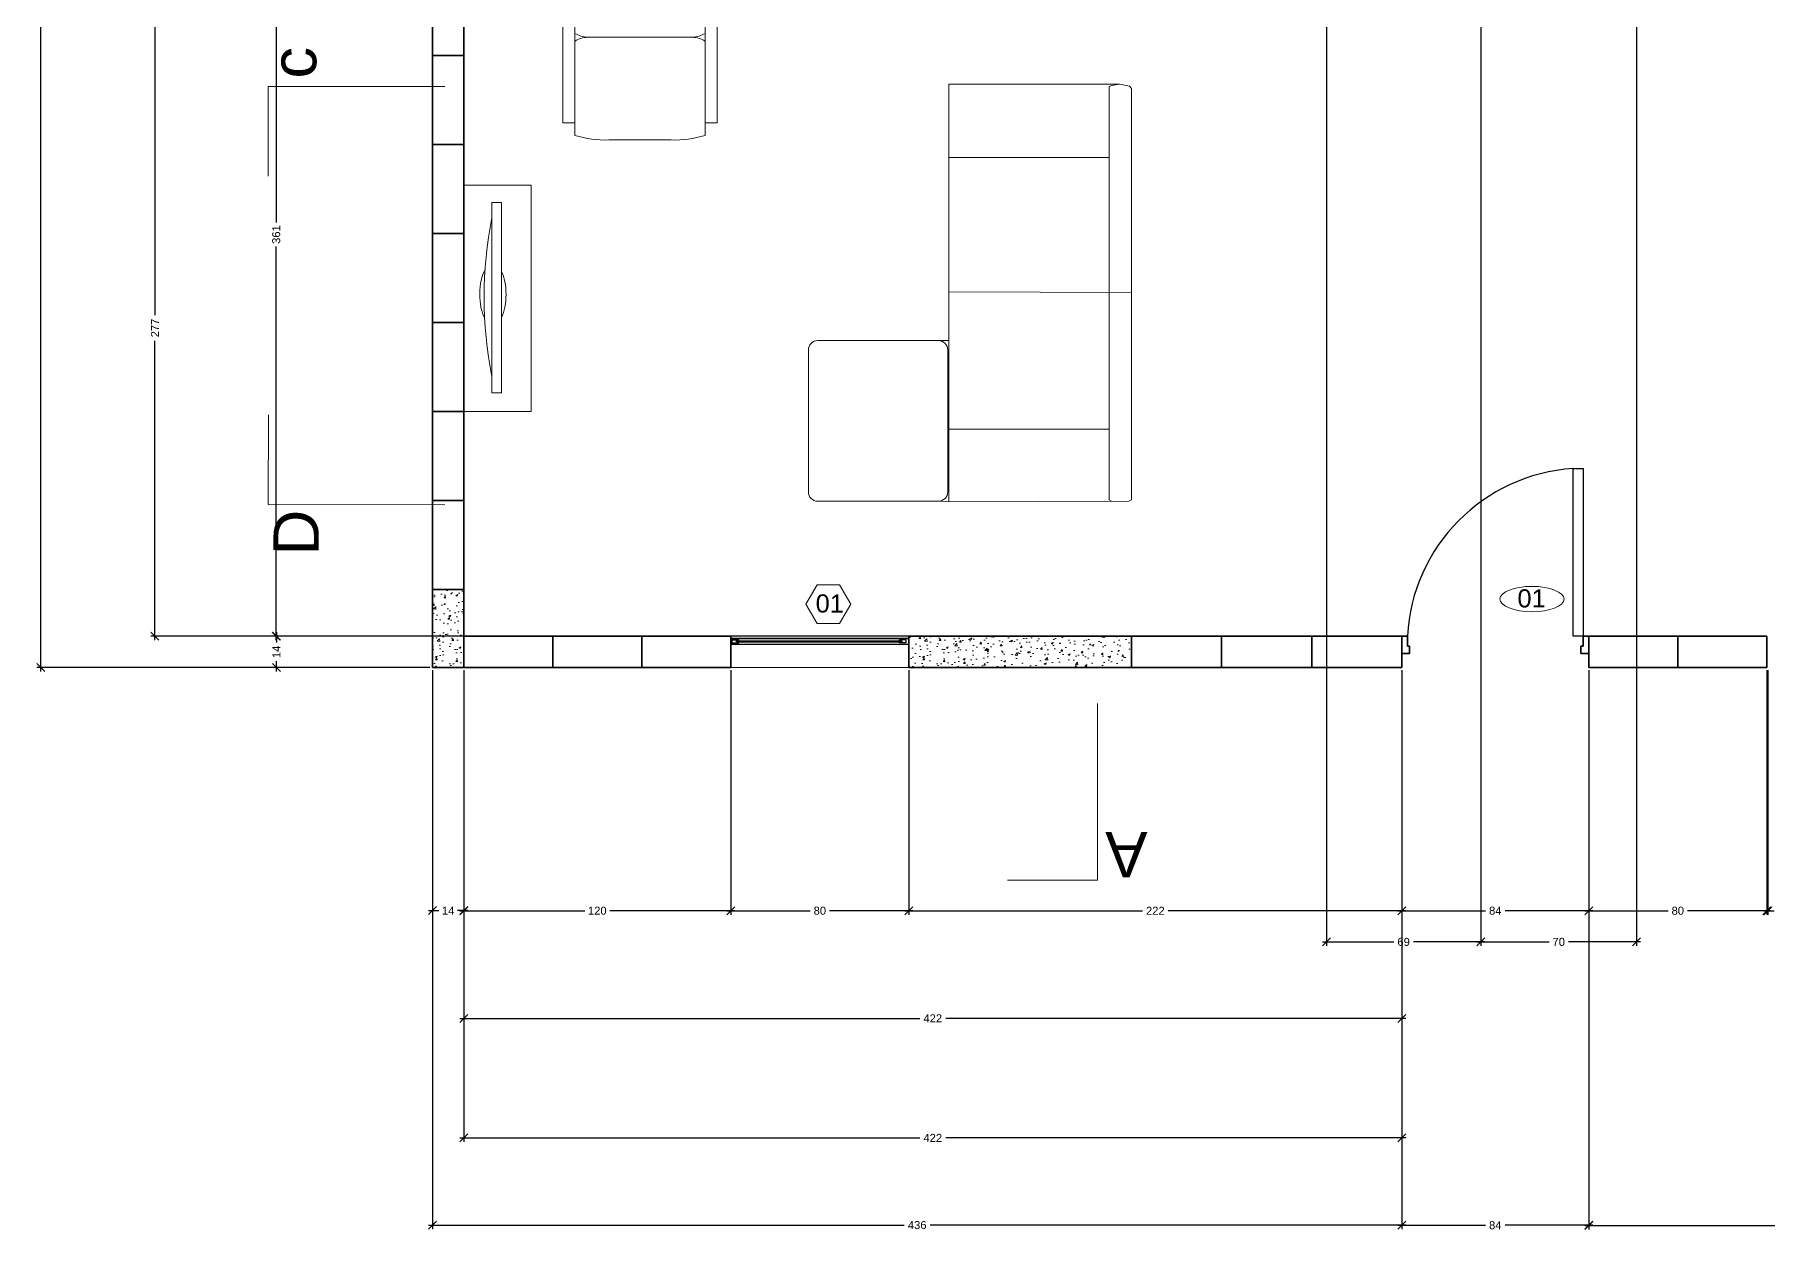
# Model space of a CAD drawing. Header units: inches. Extents: x 2013 to 15569, y -2551 to 2524.
# Drawn here: x 7860 to 8639, y -201 to 337 of the extents above; entities that cross this region are included whole.
import ezdxf

# ---------------------------------------------------------------- set-up
doc = ezdxf.new("R2010")
doc.units = ezdxf.units.IN
doc.header["$MEASUREMENT"] = 0
doc.layers.get('0').update_dxf_attribs({"color": 80, "lineweight": 13})
for name, color, linetype, lineweight in [('A-DOOR-FULL', 90, 'Continuous', 25), ('A-FLOR-PATT', 8, 'Continuous', 18), ('A-FURN', 8, 'Continuous', 18), ('A-GLAZ-FULL', 4, 'Continuous', 25), ('A-WALL-FULL', 7, 'Continuous', 35)]:
    doc.layers.add(name, color=color, linetype=linetype, lineweight=lineweight)
doc.styles.add('ARIAL', font='Arial.ttf')
doc.dimstyles.new('TICK_36', dxfattribs={"dimtxt": 3.6, "dimasz": 3.6, "dimexe": 1.8, "dimexo": 1.2, "dimgap": 1.8, "dimtad": 0, "dimdec": 0, "dimzin": 0, "dimdsep": 46, "dimtxsty": 'ARIAL', "dimblk": 'OBLIQUE', "dimcen": 1.8, "dimdle": 1.8, "dimclrd": 256, "dimclrt": 256, "dimadec": 0, "dimazin": 0, "dimtfac": 1, "dimtdec": 0, "dimtmove": 1, "dimatfit": 3, "dimldrblk": 'OPEN90', "dimfxl": 1, "dimtfill": 1, "dimtolj": 1, "dimtzin": 0, "dimarcsym": 0})

# ---------------------------------------------------------------- blocks, each defined once
blk = doc.blocks.new('A$C08E36EE4')
for p, q in [((-27.99, 59.11), (-28.57, 59.11)), ((4.57, 59.11), (5.14, 59.11)), ((-28.57, 55.8), (-11.71, 55.8)), ((5.14, 55.8), (-11.71, 55.8)), ((-25.36, 44.89), (-11.71, 44.89)), ((1.93, 44.89), (-11.71, 44.89)), ((-19.81, 18.25), (-11.55, 18.25)), ((-3.62, 18.25), (-11.88, 18.25))]:
    blk.add_line(p, q)
for points in [[(-28.57, 63.41), (-27.58, 63.41), (-27.58, 61.76), (-28.57, 61.76)], [(5.14, 63.41), (4.15, 63.41), (4.15, 61.76), (5.14, 61.76)], [(-31.71, 22.71), (-28.57, 22.71), (-28.57, 59.44), (-31.71, 59.44)], [(-31.71, 59.44), (-28.57, 59.44), (-28.57, 58.26), (-31.71, 58.26)], [(8.29, 22.71), (5.14, 22.71), (5.14, 59.44), (8.29, 59.44)], [(8.29, 59.44), (5.14, 59.44), (5.14, 58.26), (8.29, 58.26)]]:
    blk.add_lwpolyline(points, close=True)
for points in [[(-27.58, 63.25), (-20.05, 63.87), (-11.71, 64.24)], [(-27.58, 62.09), (-20.42, 62.69), (-11.71, 63.08)], [(4.15, 63.25), (-3.38, 63.87), (-11.71, 64.24)], [(4.15, 62.09), (-3.01, 62.69), (-11.71, 63.08)], [(-28.57, 61.76), (-28.57, 19.4)], [(-11.71, 59.11), (-27.99, 59.11)], [(-27.98, 61.76), (-11.71, 61.76)], [(4.55, 61.76), (-11.71, 61.76)], [(-11.71, 59.11), (4.57, 59.11)], [(5.14, 61.76), (5.14, 19.4)]]:
    blk.add_lwpolyline(points)
for centre, radius, start, end in [((-25.08, 51.44), 6.56, 237.8862, 267.5576), ((1.65, 51.44), 6.56, 272.4424, 302.1138), ((-25.08, 38.33), 6.56, 92.4424, 122.1138), ((1.65, 38.33), 6.56, 57.8862, 87.5576), ((-20.57, 46.26), 28.02, 253.4121, 271.5567), ((-2.86, 46.26), 28.02, 268.4433, 286.5879)]:
    blk.add_arc(centre, radius, start, end)
blk = doc.blocks.new('A$C245B2C86')
for p, q in [((-85.98, 181.43), (-84.85, 182.39)), ((24.34, 182.39), (23.98, 84.82)), ((-47.89, 170.46), (-47.89, 84.82)), ((97.28, 84.82), (97.28, 170.46)), ((49.99, 79.2), (49.99, 84.82)), ((135.86, 79.2), (136.09, 84.82))]:
    blk.add_line(p, q)
for points in [[(-85.98, 181.43), (-87.16, 176.06), (-87.16, 84.82), (136.19, 84.82), (135.84, 180.99), (135.13, 182.39), (-84.85, 182.39)], [(-87.16, 176.06), (-86.46, 171.86), (-85.76, 170.46), (135.13, 170.46), (135.84, 171.73)]]:
    blk.add_lwpolyline(points)
blk.add_lwpolyline([(54.99, 84.2), (130.86, 84.2, -0.414214), (135.86, 79.2), (135.86, 14.71, -0.414214), (130.86, 9.71), (54.99, 9.71, -0.414214), (49.99, 14.71), (49.99, 79.2, -0.414214)], format="xyb", close=True)
blk = doc.blocks.new('_Oblique')
at = {"color": 0, "linetype": 'ByBlock', "lineweight": -2}
blk.add_line((-0.5, -0.5), (0.5, 0.5), dxfattribs=at)
blk = doc.blocks.new('*D111')
at = {"layer": 'A-DOOR-FULL', "color": 0, "lineweight": -2, "transparency": 16777216}
for p, q in [((8439.74, 343.91), (7912.06, 343.91)), ((8439.74, 66.56), (7912.06, 66.56))]:
    blk.add_line(p, q, dxfattribs=at)
at = {"layer": 'A-DOOR-FULL', "lineweight": -2, "transparency": 16777216}
for p, q in [((7913.86, 345.71), (7913.86, 211.05)), ((7913.86, 64.76), (7913.86, 199.43))]:
    blk.add_line(p, q, dxfattribs=at)
at = {"layer": 'Defpoints', "color": 0, "transparency": 16777216}
for p in [(8440.94, 343.91), (7913.86, 66.56), (8440.94, 66.56)]:
    blk.add_point(p, dxfattribs=at)
at = {"layer": 'A-DOOR-FULL', "lineweight": -2, "transparency": 16777216, "xscale": 3.6, "yscale": 3.6, "zscale": 3.6}
for p, rotation in [((7913.86, 343.91), 90), ((7913.86, 66.56), 270)]:
    blk.add_blockref('_Oblique', p, dxfattribs=dict(at, rotation=rotation))
at = {"layer": 'A-DOOR-FULL', "transparency": 16777216, "insert": (7913.86, 205.24), "char_height": 3.6, "attachment_point": 5, "rotation": 90, "style": 'ARIAL', "bg_fill": 3, "box_fill_scale": 1.25, "bg_fill_color": 256, "bg_fill_true_color": 13158600, "bg_fill_transparency": 0}
blk.add_mtext('\\A1;277', dxfattribs=at)
blk = doc.blocks.new('_Open90')
at = {"color": 0, "linetype": 'ByBlock', "lineweight": -2}
for p, q in [((0, 0), (-1, 0)), ((-0.5, 0.5), (0, 0)), ((0, 0), (-0.5, -0.5))]:
    blk.add_line(p, q, dxfattribs=at)
blk = doc.blocks.new('*D112')
at = {"layer": 'A-DOOR-FULL', "color": 0, "lineweight": -2, "transparency": 16777216}
for p, q in [((8037.57, 66.56), (7966.68, 66.56)), ((8037.57, 52.54), (7966.68, 52.54))]:
    blk.add_line(p, q, dxfattribs=at)
at = {"layer": 'A-DOOR-FULL', "lineweight": -2, "transparency": 16777216}
for p, q in [((7968.48, 68.36), (7968.48, 63.75)), ((7968.48, 50.74), (7968.48, 55.35))]:
    blk.add_line(p, q, dxfattribs=at)
at = {"layer": 'Defpoints', "color": 0, "transparency": 16777216}
for p in [(8038.77, 66.56), (8038.77, 52.54)]:
    blk.add_point(p, dxfattribs=at)
at = {"layer": 'A-DOOR-FULL', "lineweight": -2, "transparency": 16777216, "xscale": 3.6, "yscale": 3.6, "zscale": 3.6}
for p, rotation in [((7968.48, 66.56), 90), ((7968.48, 52.54), 270)]:
    blk.add_blockref('_Oblique', p, dxfattribs=dict(at, rotation=rotation))
at = {"layer": 'A-DOOR-FULL', "transparency": 16777216, "insert": (7968.48, 59.55), "char_height": 3.6, "attachment_point": 5, "rotation": 90, "style": 'ARIAL', "bg_fill": 3, "box_fill_scale": 1.25, "bg_fill_color": 256, "bg_fill_true_color": 13158600, "bg_fill_transparency": 0}
blk.add_mtext('\\A1;14', dxfattribs=at)
at = {"layer": 'Defpoints', "color": 0, "transparency": 16777216}
blk.add_point((7968.48, 52.54), dxfattribs=at)
blk = doc.blocks.new('*D113')
at = {"layer": 'A-DOOR-FULL', "color": 0, "lineweight": -2, "transparency": 16777216}
for p, q in [((8037.57, 651.3), (7860.65, 651.3)), ((8037.57, 52.54), (7860.65, 52.54))]:
    blk.add_line(p, q, dxfattribs=at)
at = {"layer": 'A-DOOR-FULL', "lineweight": -2, "transparency": 16777216}
for p, q in [((7862.45, 653.1), (7862.45, 357.7)), ((7862.45, 50.74), (7862.45, 346.14))]:
    blk.add_line(p, q, dxfattribs=at)
at = {"layer": 'Defpoints', "color": 0, "transparency": 16777216}
for p in [(7862.45, 651.3), (8038.77, 651.3), (8038.77, 52.54)]:
    blk.add_point(p, dxfattribs=at)
at = {"layer": 'A-DOOR-FULL', "lineweight": -2, "transparency": 16777216, "xscale": 3.6, "yscale": 3.6, "zscale": 3.6}
for p, rotation in [((7862.45, 651.3), 90), ((7862.45, 52.54), 270)]:
    blk.add_blockref('_Oblique', p, dxfattribs=dict(at, rotation=rotation))
at = {"layer": 'A-DOOR-FULL', "transparency": 16777216, "insert": (7862.45, 351.92), "char_height": 3.6, "attachment_point": 5, "rotation": 90, "style": 'ARIAL', "bg_fill": 3, "box_fill_scale": 1.25, "bg_fill_color": 256, "bg_fill_true_color": 13158600, "bg_fill_transparency": 0}
blk.add_mtext('\\A1;599', dxfattribs=at)
blk = doc.blocks.new('*D116')
at = {"layer": 'A-DOOR-FULL', "lineweight": -2, "transparency": 16777216}
for p, q in [((7968.42, 429.82), (7968.42, 252.72)), ((7968.42, 64.76), (7968.42, 241.86))]:
    blk.add_line(p, q, dxfattribs=at)
at = {"layer": 'A-DOOR-FULL', "color": 0, "lineweight": -2, "transparency": 16777216}
for p, q in [((8337.95, 428.02), (7966.62, 428.02)), ((8351.97, 66.56), (7966.62, 66.56))]:
    blk.add_line(p, q, dxfattribs=at)
at = {"layer": 'Defpoints', "color": 0, "transparency": 16777216}
for p in [(8339.15, 428.02), (7968.42, 66.56), (8353.17, 66.56)]:
    blk.add_point(p, dxfattribs=at)
at = {"layer": 'A-DOOR-FULL', "lineweight": -2, "transparency": 16777216, "xscale": 3.6, "yscale": 3.6, "zscale": 3.6}
for p, rotation in [((7968.42, 428.02), 90), ((7968.42, 66.56), 270)]:
    blk.add_blockref('_Oblique', p, dxfattribs=dict(at, rotation=rotation))
at = {"layer": 'A-DOOR-FULL', "transparency": 16777216, "insert": (7968.42, 247.29), "char_height": 3.6, "attachment_point": 5, "rotation": 90, "style": 'ARIAL', "bg_fill": 3, "box_fill_scale": 1.25, "bg_fill_color": 256, "bg_fill_true_color": 13158600, "bg_fill_transparency": 0}
blk.add_mtext('\\A1;361', dxfattribs=at)
blk = doc.blocks.new('*D117')
at = {"layer": 'A-DOOR-FULL', "color": 0, "lineweight": -2, "transparency": 16777216}
for p, q in [((8038.77, 51.34), (8038.77, -58.66)), ((8052.79, 51.34), (8052.79, -58.66))]:
    blk.add_line(p, q, dxfattribs=at)
at = {"layer": 'A-DOOR-FULL', "lineweight": -2, "transparency": 16777216}
for p, q in [((8036.97, -56.86), (8041.58, -56.86)), ((8054.59, -56.86), (8049.98, -56.86))]:
    blk.add_line(p, q, dxfattribs=at)
at = {"layer": 'Defpoints', "color": 0, "transparency": 16777216}
for p in [(8038.77, 52.54), (8052.79, 52.54)]:
    blk.add_point(p, dxfattribs=at)
at = {"layer": 'A-DOOR-FULL', "lineweight": -2, "transparency": 16777216, "xscale": 3.6, "yscale": 3.6, "zscale": 3.6, "rotation": 180}
blk.add_blockref('_Oblique', (8038.77, -56.86), dxfattribs=at)
at = {"layer": 'A-DOOR-FULL', "lineweight": -2, "transparency": 16777216, "xscale": 3.6, "yscale": 3.6, "zscale": 3.6}
blk.add_blockref('_Oblique', (8052.79, -56.86), dxfattribs=at)
at = {"layer": 'A-DOOR-FULL', "transparency": 16777216, "insert": (8045.78, -56.86), "char_height": 3.6, "attachment_point": 5, "style": 'ARIAL', "bg_fill": 3, "box_fill_scale": 1.25, "bg_fill_color": 256, "bg_fill_true_color": 13158600, "bg_fill_transparency": 0}
blk.add_mtext('\\A1;14', dxfattribs=at)
at = {"layer": 'Defpoints', "color": 0, "transparency": 16777216}
blk.add_point((8052.79, -56.86), dxfattribs=at)
blk = doc.blocks.new('*D118')
at = {"layer": 'A-DOOR-FULL', "color": 0, "lineweight": -2, "transparency": 16777216}
for p, q in [((8052.79, 51.34), (8052.79, -58.72)), ((8172.94, 51.34), (8172.94, -58.72))]:
    blk.add_line(p, q, dxfattribs=at)
at = {"layer": 'A-DOOR-FULL', "lineweight": -2, "transparency": 16777216}
for p, q in [((8050.99, -56.92), (8107.26, -56.92)), ((8174.74, -56.92), (8118.46, -56.92))]:
    blk.add_line(p, q, dxfattribs=at)
at = {"layer": 'Defpoints', "color": 0, "transparency": 16777216}
for p in [(8052.79, 52.54), (8172.94, 52.54), (8172.94, -56.92)]:
    blk.add_point(p, dxfattribs=at)
at = {"layer": 'A-DOOR-FULL', "lineweight": -2, "transparency": 16777216, "xscale": 3.6, "yscale": 3.6, "zscale": 3.6, "rotation": 180}
blk.add_blockref('_Oblique', (8052.79, -56.92), dxfattribs=at)
at = {"layer": 'A-DOOR-FULL', "lineweight": -2, "transparency": 16777216, "xscale": 3.6, "yscale": 3.6, "zscale": 3.6}
blk.add_blockref('_Oblique', (8172.94, -56.92), dxfattribs=at)
at = {"layer": 'A-DOOR-FULL', "transparency": 16777216, "insert": (8112.86, -56.92), "char_height": 3.6, "attachment_point": 5, "style": 'ARIAL', "bg_fill": 3, "box_fill_scale": 1.25, "bg_fill_color": 256, "bg_fill_true_color": 13158600, "bg_fill_transparency": 0}
blk.add_mtext('\\A1;120', dxfattribs=at)
blk = doc.blocks.new('*D119')
at = {"layer": 'A-DOOR-FULL', "color": 0, "lineweight": -2, "transparency": 16777216}
for p, q in [((8172.94, 51.34), (8172.94, -58.72)), ((8253.04, 51.34), (8253.04, -58.72))]:
    blk.add_line(p, q, dxfattribs=at)
at = {"layer": 'A-DOOR-FULL', "lineweight": -2, "transparency": 16777216}
for p, q in [((8171.14, -56.92), (8208.61, -56.92)), ((8254.84, -56.92), (8217.36, -56.92))]:
    blk.add_line(p, q, dxfattribs=at)
at = {"layer": 'Defpoints', "color": 0, "transparency": 16777216}
for p in [(8172.94, 52.54), (8253.04, 52.54), (8253.04, -56.92)]:
    blk.add_point(p, dxfattribs=at)
at = {"layer": 'A-DOOR-FULL', "lineweight": -2, "transparency": 16777216, "xscale": 3.6, "yscale": 3.6, "zscale": 3.6, "rotation": 180}
blk.add_blockref('_Oblique', (8172.94, -56.92), dxfattribs=at)
at = {"layer": 'A-DOOR-FULL', "lineweight": -2, "transparency": 16777216, "xscale": 3.6, "yscale": 3.6, "zscale": 3.6}
blk.add_blockref('_Oblique', (8253.04, -56.92), dxfattribs=at)
at = {"layer": 'A-DOOR-FULL', "transparency": 16777216, "insert": (8212.99, -56.92), "char_height": 3.6, "attachment_point": 5, "style": 'ARIAL', "bg_fill": 3, "box_fill_scale": 1.25, "bg_fill_color": 256, "bg_fill_true_color": 13158600, "bg_fill_transparency": 0}
blk.add_mtext('\\A1;80', dxfattribs=at)
blk = doc.blocks.new('*D120')
at = {"layer": 'A-DOOR-FULL', "color": 0, "lineweight": -2, "transparency": 16777216}
for p, q in [((8253.04, 51.34), (8253.04, -58.72)), ((8474.82, 51.34), (8474.82, -58.72))]:
    blk.add_line(p, q, dxfattribs=at)
at = {"layer": 'A-DOOR-FULL', "lineweight": -2, "transparency": 16777216}
for p, q in [((8251.24, -56.92), (8358.14, -56.92)), ((8476.62, -56.92), (8369.72, -56.92))]:
    blk.add_line(p, q, dxfattribs=at)
at = {"layer": 'Defpoints', "color": 0, "transparency": 16777216}
for p in [(8253.04, 52.54), (8474.82, 52.54), (8474.82, -56.92)]:
    blk.add_point(p, dxfattribs=at)
at = {"layer": 'A-DOOR-FULL', "lineweight": -2, "transparency": 16777216, "xscale": 3.6, "yscale": 3.6, "zscale": 3.6, "rotation": 180}
blk.add_blockref('_Oblique', (8253.04, -56.92), dxfattribs=at)
at = {"layer": 'A-DOOR-FULL', "lineweight": -2, "transparency": 16777216, "xscale": 3.6, "yscale": 3.6, "zscale": 3.6}
blk.add_blockref('_Oblique', (8474.82, -56.92), dxfattribs=at)
at = {"layer": 'A-DOOR-FULL', "transparency": 16777216, "insert": (8363.93, -56.92), "char_height": 3.6, "attachment_point": 5, "style": 'ARIAL', "bg_fill": 3, "box_fill_scale": 1.25, "bg_fill_color": 256, "bg_fill_true_color": 13158600, "bg_fill_transparency": 0}
blk.add_mtext('\\A1;222', dxfattribs=at)
blk = doc.blocks.new('*D121')
at = {"layer": 'A-DOOR-FULL', "color": 0, "lineweight": -2, "transparency": 16777216}
for p, q in [((8440.94, 342.71), (8440.94, -72.76)), ((8510.37, 342.71), (8510.37, -72.76))]:
    blk.add_line(p, q, dxfattribs=at)
at = {"layer": 'A-DOOR-FULL', "lineweight": -2, "transparency": 16777216}
for p, q in [((8439.14, -70.96), (8471.26, -70.96)), ((8512.17, -70.96), (8480.05, -70.96))]:
    blk.add_line(p, q, dxfattribs=at)
at = {"layer": 'Defpoints', "color": 0, "transparency": 16777216}
for p in [(8440.94, 343.91), (8510.37, 343.91), (8510.37, -70.96)]:
    blk.add_point(p, dxfattribs=at)
at = {"layer": 'A-DOOR-FULL', "lineweight": -2, "transparency": 16777216, "xscale": 3.6, "yscale": 3.6, "zscale": 3.6, "rotation": 180}
blk.add_blockref('_Oblique', (8440.94, -70.96), dxfattribs=at)
at = {"layer": 'A-DOOR-FULL', "lineweight": -2, "transparency": 16777216, "xscale": 3.6, "yscale": 3.6, "zscale": 3.6}
blk.add_blockref('_Oblique', (8510.37, -70.96), dxfattribs=at)
at = {"layer": 'A-DOOR-FULL', "transparency": 16777216, "insert": (8475.65, -70.96), "char_height": 3.6, "attachment_point": 5, "style": 'ARIAL', "bg_fill": 3, "box_fill_scale": 1.25, "bg_fill_color": 256, "bg_fill_true_color": 13158600, "bg_fill_transparency": 0}
blk.add_mtext('\\A1;69', dxfattribs=at)
blk = doc.blocks.new('*D122')
at = {"layer": 'A-DOOR-FULL', "color": 0, "lineweight": -2, "transparency": 16777216}
for p, q in [((8474.82, 51.34), (8474.82, -58.71)), ((8558.93, 51.34), (8558.93, -58.71))]:
    blk.add_line(p, q, dxfattribs=at)
at = {"layer": 'A-DOOR-FULL', "lineweight": -2, "transparency": 16777216}
for p, q in [((8473.02, -56.91), (8512.5, -56.91)), ((8560.73, -56.91), (8521.25, -56.91))]:
    blk.add_line(p, q, dxfattribs=at)
at = {"layer": 'Defpoints', "color": 0, "transparency": 16777216}
for p in [(8474.82, 52.54), (8558.93, 52.54), (8558.93, -56.91)]:
    blk.add_point(p, dxfattribs=at)
at = {"layer": 'A-DOOR-FULL', "lineweight": -2, "transparency": 16777216, "xscale": 3.6, "yscale": 3.6, "zscale": 3.6, "rotation": 180}
blk.add_blockref('_Oblique', (8474.82, -56.91), dxfattribs=at)
at = {"layer": 'A-DOOR-FULL', "lineweight": -2, "transparency": 16777216, "xscale": 3.6, "yscale": 3.6, "zscale": 3.6}
blk.add_blockref('_Oblique', (8558.93, -56.91), dxfattribs=at)
at = {"layer": 'A-DOOR-FULL', "transparency": 16777216, "insert": (8516.87, -56.91), "char_height": 3.6, "attachment_point": 5, "style": 'ARIAL', "bg_fill": 3, "box_fill_scale": 1.25, "bg_fill_color": 256, "bg_fill_true_color": 13158600, "bg_fill_transparency": 0}
blk.add_mtext('\\A1;84', dxfattribs=at)
blk = doc.blocks.new('*D123')
at = {"layer": 'A-DOOR-FULL', "color": 0, "lineweight": -2, "transparency": 16777216}
for p, q in [((8052.79, 51.34), (8052.79, -160.9)), ((8474.82, 51.34), (8474.82, -160.9))]:
    blk.add_line(p, q, dxfattribs=at)
at = {"layer": 'A-DOOR-FULL', "lineweight": -2, "transparency": 16777216}
for p, q in [((8050.99, -159.1), (8257.97, -159.1)), ((8476.62, -159.1), (8269.63, -159.1))]:
    blk.add_line(p, q, dxfattribs=at)
at = {"layer": 'Defpoints', "color": 0, "transparency": 16777216}
for p in [(8052.79, 52.54), (8474.82, 52.54), (8474.82, -159.1)]:
    blk.add_point(p, dxfattribs=at)
at = {"layer": 'A-DOOR-FULL', "lineweight": -2, "transparency": 16777216, "xscale": 3.6, "yscale": 3.6, "zscale": 3.6, "rotation": 180}
blk.add_blockref('_Oblique', (8052.79, -159.1), dxfattribs=at)
at = {"layer": 'A-DOOR-FULL', "lineweight": -2, "transparency": 16777216, "xscale": 3.6, "yscale": 3.6, "zscale": 3.6}
blk.add_blockref('_Oblique', (8474.82, -159.1), dxfattribs=at)
at = {"layer": 'A-DOOR-FULL', "transparency": 16777216, "insert": (8263.8, -159.1), "char_height": 3.6, "attachment_point": 5, "style": 'ARIAL', "bg_fill": 3, "box_fill_scale": 1.25, "bg_fill_color": 256, "bg_fill_true_color": 13158600, "bg_fill_transparency": 0}
blk.add_mtext('\\A1;422', dxfattribs=at)
blk = doc.blocks.new('*D124')
at = {"layer": 'A-DOOR-FULL', "color": 0, "lineweight": -2, "transparency": 16777216}
for p, q in [((8510.38, 426.82), (8510.38, -72.75)), ((8580.45, 426.82), (8580.45, -72.75))]:
    blk.add_line(p, q, dxfattribs=at)
at = {"layer": 'A-DOOR-FULL', "lineweight": -2, "transparency": 16777216}
for p, q in [((8508.58, -70.95), (8541.06, -70.95)), ((8582.25, -70.95), (8549.77, -70.95))]:
    blk.add_line(p, q, dxfattribs=at)
at = {"layer": 'Defpoints', "color": 0, "transparency": 16777216}
for p in [(8510.38, 428.02), (8580.45, 428.02), (8580.45, -70.95)]:
    blk.add_point(p, dxfattribs=at)
at = {"layer": 'A-DOOR-FULL', "lineweight": -2, "transparency": 16777216, "xscale": 3.6, "yscale": 3.6, "zscale": 3.6, "rotation": 180}
blk.add_blockref('_Oblique', (8510.38, -70.95), dxfattribs=at)
at = {"layer": 'A-DOOR-FULL', "lineweight": -2, "transparency": 16777216, "xscale": 3.6, "yscale": 3.6, "zscale": 3.6}
blk.add_blockref('_Oblique', (8580.45, -70.95), dxfattribs=at)
at = {"layer": 'A-DOOR-FULL', "transparency": 16777216, "insert": (8545.42, -70.95), "char_height": 3.6, "attachment_point": 5, "style": 'ARIAL', "bg_fill": 3, "box_fill_scale": 1.25, "bg_fill_color": 256, "bg_fill_true_color": 13158600, "bg_fill_transparency": 0}
blk.add_mtext('\\A1;70', dxfattribs=at)
blk = doc.blocks.new('*D125')
at = {"layer": 'A-DOOR-FULL', "color": 0, "lineweight": -2, "transparency": 16777216}
for p, q in [((8639.53, 51.34), (8639.53, -58.78)), ((8653.55, 51.34), (8653.55, -58.78))]:
    blk.add_line(p, q, dxfattribs=at)
at = {"layer": 'A-DOOR-FULL', "lineweight": -2, "transparency": 16777216}
for p, q in [((8637.73, -56.98), (8642.34, -56.98)), ((8655.35, -56.98), (8650.74, -56.98))]:
    blk.add_line(p, q, dxfattribs=at)
at = {"layer": 'Defpoints', "color": 0, "transparency": 16777216}
for p in [(8639.53, 52.54), (8653.55, 52.54)]:
    blk.add_point(p, dxfattribs=at)
at = {"layer": 'A-DOOR-FULL', "lineweight": -2, "transparency": 16777216, "xscale": 3.6, "yscale": 3.6, "zscale": 3.6, "rotation": 180}
blk.add_blockref('_Oblique', (8639.53, -56.98), dxfattribs=at)
at = {"layer": 'A-DOOR-FULL', "lineweight": -2, "transparency": 16777216, "xscale": 3.6, "yscale": 3.6, "zscale": 3.6}
blk.add_blockref('_Oblique', (8653.55, -56.98), dxfattribs=at)
at = {"layer": 'A-DOOR-FULL', "transparency": 16777216, "insert": (8646.54, -56.98), "char_height": 3.6, "attachment_point": 5, "style": 'ARIAL', "bg_fill": 3, "box_fill_scale": 1.25, "bg_fill_color": 256, "bg_fill_true_color": 13158600, "bg_fill_transparency": 0}
blk.add_mtext('\\A1;14', dxfattribs=at)
at = {"layer": 'Defpoints', "color": 0, "transparency": 16777216}
blk.add_point((8653.55, -56.98), dxfattribs=at)
blk = doc.blocks.new('*D131')
at = {"layer": 'A-DOOR-FULL', "color": 0, "lineweight": -2, "transparency": 16777216}
for p, q in [((8558.93, 51.34), (8558.93, -58.71)), ((8639.03, 51.34), (8639.03, -58.71))]:
    blk.add_line(p, q, dxfattribs=at)
at = {"layer": 'A-DOOR-FULL', "lineweight": -2, "transparency": 16777216}
for p, q in [((8557.13, -56.91), (8594.6, -56.91)), ((8640.83, -56.91), (8603.35, -56.91))]:
    blk.add_line(p, q, dxfattribs=at)
at = {"layer": 'Defpoints', "color": 0, "transparency": 16777216}
for p in [(8558.93, 52.54), (8639.03, 52.54), (8558.93, -56.91)]:
    blk.add_point(p, dxfattribs=at)
at = {"layer": 'A-DOOR-FULL', "lineweight": -2, "transparency": 16777216, "xscale": 3.6, "yscale": 3.6, "zscale": 3.6, "rotation": 180}
blk.add_blockref('_Oblique', (8558.93, -56.91), dxfattribs=at)
at = {"layer": 'A-DOOR-FULL', "lineweight": -2, "transparency": 16777216, "xscale": 3.6, "yscale": 3.6, "zscale": 3.6}
blk.add_blockref('_Oblique', (8639.03, -56.91), dxfattribs=at)
at = {"layer": 'A-DOOR-FULL', "transparency": 16777216, "insert": (8598.98, -56.91), "char_height": 3.6, "attachment_point": 5, "style": 'ARIAL', "bg_fill": 3, "box_fill_scale": 1.25, "bg_fill_color": 256, "bg_fill_true_color": 13158600, "bg_fill_transparency": 0}
blk.add_mtext('\\A1;80', dxfattribs=at)
blk = doc.blocks.new('*D132')
at = {"layer": 'A-DOOR-FULL', "color": 0, "lineweight": -2, "transparency": 16777216}
for p, q in [((8052.79, 51.34), (8052.79, -107.13)), ((8474.82, 51.34), (8474.82, -107.13))]:
    blk.add_line(p, q, dxfattribs=at)
at = {"layer": 'A-DOOR-FULL', "lineweight": -2, "transparency": 16777216}
for p, q in [((8050.99, -105.33), (8257.97, -105.33)), ((8476.62, -105.33), (8269.63, -105.33))]:
    blk.add_line(p, q, dxfattribs=at)
at = {"layer": 'Defpoints', "color": 0, "transparency": 16777216}
for p in [(8052.79, 52.54), (8474.82, 52.54), (8052.79, -105.33)]:
    blk.add_point(p, dxfattribs=at)
at = {"layer": 'A-DOOR-FULL', "lineweight": -2, "transparency": 16777216, "xscale": 3.6, "yscale": 3.6, "zscale": 3.6, "rotation": 180}
blk.add_blockref('_Oblique', (8052.79, -105.33), dxfattribs=at)
at = {"layer": 'A-DOOR-FULL', "lineweight": -2, "transparency": 16777216, "xscale": 3.6, "yscale": 3.6, "zscale": 3.6}
blk.add_blockref('_Oblique', (8474.82, -105.33), dxfattribs=at)
at = {"layer": 'A-DOOR-FULL', "transparency": 16777216, "insert": (8263.8, -105.33), "char_height": 3.6, "attachment_point": 5, "style": 'ARIAL', "bg_fill": 3, "box_fill_scale": 1.25, "bg_fill_color": 256, "bg_fill_true_color": 13158600, "bg_fill_transparency": 0}
blk.add_mtext('\\A1;422', dxfattribs=at)
blk = doc.blocks.new('*D133')
at = {"layer": 'A-DOOR-FULL', "color": 0, "lineweight": -2, "transparency": 16777216}
for p, q in [((8038.77, 51.34), (8038.77, -200.16)), ((8474.82, 51.34), (8474.82, -200.16))]:
    blk.add_line(p, q, dxfattribs=at)
at = {"layer": 'A-DOOR-FULL', "lineweight": -2, "transparency": 16777216}
for p, q in [((8036.97, -198.36), (8250.95, -198.36)), ((8476.62, -198.36), (8262.64, -198.36))]:
    blk.add_line(p, q, dxfattribs=at)
at = {"layer": 'Defpoints', "color": 0, "transparency": 16777216}
for p in [(8038.77, 52.54), (8474.82, 52.54), (8474.82, -198.36)]:
    blk.add_point(p, dxfattribs=at)
at = {"layer": 'A-DOOR-FULL', "lineweight": -2, "transparency": 16777216, "xscale": 3.6, "yscale": 3.6, "zscale": 3.6, "rotation": 180}
blk.add_blockref('_Oblique', (8038.77, -198.36), dxfattribs=at)
at = {"layer": 'A-DOOR-FULL', "lineweight": -2, "transparency": 16777216, "xscale": 3.6, "yscale": 3.6, "zscale": 3.6}
blk.add_blockref('_Oblique', (8474.82, -198.36), dxfattribs=at)
at = {"layer": 'A-DOOR-FULL', "transparency": 16777216, "insert": (8256.79, -198.36), "char_height": 3.6, "attachment_point": 5, "style": 'ARIAL', "bg_fill": 3, "box_fill_scale": 1.25, "bg_fill_color": 256, "bg_fill_true_color": 13158600, "bg_fill_transparency": 0}
blk.add_mtext('\\A1;436', dxfattribs=at)
blk = doc.blocks.new('*D134')
at = {"layer": 'A-DOOR-FULL', "color": 0, "lineweight": -2, "transparency": 16777216}
for p, q in [((8474.82, 51.34), (8474.82, -200.22)), ((8558.93, 51.34), (8558.93, -200.22))]:
    blk.add_line(p, q, dxfattribs=at)
at = {"layer": 'A-DOOR-FULL', "lineweight": -2, "transparency": 16777216}
for p, q in [((8473.02, -198.42), (8512.5, -198.42)), ((8560.73, -198.42), (8521.25, -198.42))]:
    blk.add_line(p, q, dxfattribs=at)
at = {"layer": 'Defpoints', "color": 0, "transparency": 16777216}
for p in [(8474.82, 52.54), (8558.93, 52.54), (8558.93, -198.42)]:
    blk.add_point(p, dxfattribs=at)
at = {"layer": 'A-DOOR-FULL', "lineweight": -2, "transparency": 16777216, "xscale": 3.6, "yscale": 3.6, "zscale": 3.6, "rotation": 180}
blk.add_blockref('_Oblique', (8474.82, -198.42), dxfattribs=at)
at = {"layer": 'A-DOOR-FULL', "lineweight": -2, "transparency": 16777216, "xscale": 3.6, "yscale": 3.6, "zscale": 3.6}
blk.add_blockref('_Oblique', (8558.93, -198.42), dxfattribs=at)
at = {"layer": 'A-DOOR-FULL', "transparency": 16777216, "insert": (8516.87, -198.42), "char_height": 3.6, "attachment_point": 5, "style": 'ARIAL', "bg_fill": 3, "box_fill_scale": 1.25, "bg_fill_color": 256, "bg_fill_true_color": 13158600, "bg_fill_transparency": 0}
blk.add_mtext('\\A1;84', dxfattribs=at)
blk = doc.blocks.new('*D135')
at = {"layer": 'A-DOOR-FULL', "color": 0, "lineweight": -2, "transparency": 16777216}
for p, q in [((8558.93, 51.34), (8558.93, -200.28)), ((8953.93, 51.34), (8953.93, -200.28))]:
    blk.add_line(p, q, dxfattribs=at)
at = {"layer": 'A-DOOR-FULL', "lineweight": -2, "transparency": 16777216}
for p, q in [((8557.13, -198.48), (8750.64, -198.48)), ((8955.73, -198.48), (8762.22, -198.48))]:
    blk.add_line(p, q, dxfattribs=at)
at = {"layer": 'Defpoints', "color": 0, "transparency": 16777216}
for p in [(8558.93, 52.54), (8953.93, 52.54), (8953.93, -198.48)]:
    blk.add_point(p, dxfattribs=at)
at = {"layer": 'A-DOOR-FULL', "lineweight": -2, "transparency": 16777216, "xscale": 3.6, "yscale": 3.6, "zscale": 3.6, "rotation": 180}
blk.add_blockref('_Oblique', (8558.93, -198.48), dxfattribs=at)
at = {"layer": 'A-DOOR-FULL', "lineweight": -2, "transparency": 16777216, "xscale": 3.6, "yscale": 3.6, "zscale": 3.6}
blk.add_blockref('_Oblique', (8953.93, -198.48), dxfattribs=at)
at = {"layer": 'A-DOOR-FULL', "transparency": 16777216, "insert": (8756.43, -198.48), "char_height": 3.6, "attachment_point": 5, "style": 'ARIAL', "bg_fill": 3, "box_fill_scale": 1.25, "bg_fill_color": 256, "bg_fill_true_color": 13158600, "bg_fill_transparency": 0}
blk.add_mtext('\\A1;395', dxfattribs=at)

msp = doc.modelspace()

# ---------------------------------------------------------------- hatches: boundary and pattern name
at = {"layer": 'A-FLOR-PATT'}
h = msp.add_hatch(dxfattribs=at)
h.set_pattern_fill('AR-CONC', color=256, scale=0.050063, style=0)
h.set_pattern_definition([(50, (11384.4614, 8778.6805), (9.120779, -0.7979644), [0.953707, -10.4907795]), (355, (11384.461, 8778.6805), (-1.764375, 9.56494), [0.762966, -8.392624]), (100.451, (11385.2215, 8778.614), (7.356437, 8.766932), [0.810526, -8.915786]), (46.1842, (11384.461, 8781.224), (13.571131, -2.10478), [1.43056, -15.73617]), (96.6356, (11385.592, 8781.048), (11.885256, 12.386957), [1.21579, -13.373679]), (351.184, (11384.461, 8781.224), (11.885275, 12.386936), [1.144449, -12.588935]), (21, (11385.733, 8780.588), (7.590352, -5.1197566), [0.953707, -10.4907795]), (326, (11385.733, 8780.588), (3.094018, 9.221071), [0.762966, -8.392624]), (71.4514, (11386.366, 8780.161), (10.684349, 4.1013344), [0.810526, -8.915786]), (37.5, (11384.4614, 8778.6805), (0.1546259, 4.2331103), [0, -8.2908948, 0, -8.5197845, 0, -8.4244138]), (7.5, (11384.4614, 8778.6805), (3.3452176, 5.0153773), [0, -4.8575488, 0, -8.1001534, 0, -3.2108143]), (327.5, (11381.6258, 8778.6805), (6.7881223, -0.2868002), [0, -3.179024, 0, -9.918555, 0, -13.1611597]), (317.5, (11380.354, 8778.6805), (7.4158462, 1.272936), [0, -4.1327313, 0, -6.586938, 0, -9.346331])])
h.paths.add_polyline_path([(8038.768, 52.544), (8052.786, 52.544), (8052.786, 87.589), (8038.768, 87.589)])
for points in [[(8174.607, 62.933), (8174.607, 63.183), (8173.189, 63.183), (8173.189, 65.311), (8174.607, 65.311), (8174.607, 65.561), (8172.938, 65.561), (8172.938, 62.933)], [(8251.371, 62.933), (8251.371, 63.183), (8252.789, 63.183), (8252.789, 65.311), (8251.371, 65.311), (8251.371, 65.561), (8253.04, 65.561), (8253.04, 62.933)]]:
    msp.add_hatch(color=256, dxfattribs=at).paths.add_polyline_path(points)
h = msp.add_hatch(dxfattribs=at)
h.set_pattern_fill('AR-CONC', color=256, scale=0.050063, style=0)
h.set_pattern_definition([(50, (11603.739, 8778.6805), (9.120779, -0.7979644), [0.953707, -10.4907795]), (355, (11603.739, 8778.6805), (-1.764375, 9.56494), [0.762966, -8.392624]), (100.451, (11604.499, 8778.614), (7.356437, 8.766932), [0.810526, -8.915786]), (46.1842, (11603.739, 8781.224), (13.571131, -2.10478), [1.43056, -15.73617]), (96.6356, (11604.87, 8781.048), (11.885256, 12.386957), [1.21579, -13.373679]), (351.184, (11603.739, 8781.224), (11.885275, 12.386936), [1.144449, -12.588935]), (21, (11605.0106, 8780.588), (7.590352, -5.1197566), [0.953707, -10.4907795]), (326, (11605.011, 8780.588), (3.094018, 9.221071), [0.762966, -8.392624]), (71.4514, (11605.643, 8780.161), (10.684349, 4.1013344), [0.810526, -8.915786]), (37.5, (11603.739, 8778.6805), (0.1546259, 4.2331103), [0, -8.2908948, 0, -8.5197845, 0, -8.4244138]), (7.5, (11603.739, 8778.6805), (3.3452176, 5.0153773), [0, -4.8575488, 0, -8.1001534, 0, -3.2108143]), (327.5, (11600.9033, 8778.6805), (6.7881223, -0.2868002), [0, -3.179024, 0, -9.918555, 0, -13.1611597]), (317.5, (11599.632, 8778.6805), (7.4158462, 1.272936), [0, -4.1327313, 0, -6.586938, 0, -9.346331])])
h.paths.add_polyline_path([(8253.04, 66.562), (8253.04, 52.544), (8353.166, 52.544), (8353.166, 66.562)])

# ---------------------------------------------------------------- linework, layer by layer
at = {"color": 130}
for points in [[(8044.263, 313.868), (7964.802, 313.868), (7964.802, 273.51)], [(8044.263, 125.629), (7964.802, 125.82), (7964.899, 166.178)], [(8337.836, 36.291), (8337.836, -43.17), (8297.478, -43.17)]]:
    msp.add_lwpolyline(points, dxfattribs=at)
at = {"color": 7}
msp.add_lwpolyline([(8226.885, 81.005), (8221.831, 89.758), (8211.724, 89.758), (8206.67, 81.005), (8211.724, 72.252), (8221.831, 72.252)], close=True, dxfattribs=at)
msp.add_ellipse((8533.385, 83.31), major_axis=(-14.408, 0.035), ratio=0.3954678, dxfattribs=at)
at = {"layer": 'A-DOOR-FULL'}
msp.add_lwpolyline([(8556.424, 142.021), (8556.424, 66.562), (8551.918, 66.562), (8551.918, 142.021)], close=True, dxfattribs=at)
msp.add_arc((8557.152, 62.248), 79.945, 93.753721, 176.906672, dxfattribs=at)
at = {"layer": 'A-FURN'}
for p, q in [((8172.938, 66.562), (8253.04, 66.562)), ((8253.04, 52.544), (8172.938, 52.544))]:
    msp.add_line(p, q, dxfattribs=at)
for points in [[(8083.137, 167.69), (8083.137, 269.462), (8052.786, 269.462), (8052.786, 167.69)], [(8065.465, 261.755), (8069.749, 261.755), (8069.749, 176.06), (8065.465, 176.06)]]:
    msp.add_lwpolyline(points, close=True, dxfattribs=at)
msp.add_arc((8246.971, 219.118), 185.001, 168.84487, 191.151291, dxfattribs=at)
for start_param, end_param in [(3.7764187, 5.6130368), (6.9957623, 8.7122009)]:
    msp.add_ellipse((8065.884, 220.381), major_axis=(0, -13.682), ratio=0.43211, start_param=start_param, end_param=end_param, dxfattribs=at)
at = {"layer": 'A-GLAZ-FULL'}
for p, q in [((8172.938, 65.561), (8253.04, 65.561)), ((8174.607, 65.561), (8172.938, 65.561)), ((8172.938, 62.933), (8253.04, 62.933)), ((8173.189, 63.183), (8173.189, 65.311)), ((8174.607, 63.183), (8173.189, 63.183)), ((8173.606, 64.914), (8176.526, 64.914)), ((8173.606, 63.579), (8173.606, 64.914)), ((8173.606, 63.579), (8176.526, 63.579)), ((8253.04, 65.561), (8174.607, 65.561)), ((8174.607, 65.311), (8174.607, 65.561)), ((8174.607, 62.933), (8174.607, 63.183)), ((8175.525, 64.497), (8249.895, 64.497)), ((8175.525, 63.996), (8175.525, 64.497)), ((8175.525, 63.996), (8249.895, 63.996)), ((8176.526, 64.497), (8176.526, 64.914)), ((8176.526, 63.579), (8176.526, 63.996)), ((8251.814, 64.914), (8248.894, 64.914)), ((8248.894, 64.497), (8248.894, 64.914)), ((8248.894, 63.579), (8248.894, 63.996)), ((8251.814, 63.579), (8248.894, 63.579)), ((8249.895, 64.497), (8249.895, 63.996)), ((8251.814, 63.579), (8251.814, 64.914)), ((8253.04, 65.561), (8253.04, 62.933))]:
    msp.add_line(p, q, dxfattribs=at)
at = {"layer": 'A-WALL-FULL'}
for p, q in [((8038.768, 327.893), (8038.768, 367.944)), ((8052.786, 367.944), (8052.786, 327.893)), ((8038.768, 327.893), (8052.786, 327.893)), ((8038.768, 287.842), (8038.768, 327.893)), ((8052.786, 327.893), (8038.768, 327.893)), ((8052.786, 327.893), (8052.786, 287.842)), ((8038.768, 287.842), (8052.786, 287.842)), ((8038.768, 247.792), (8038.768, 287.842)), ((8052.786, 287.842), (8038.768, 287.842)), ((8052.786, 287.842), (8052.786, 247.792)), ((8038.768, 247.792), (8052.786, 247.792)), ((8038.768, 207.741), (8038.768, 247.792)), ((8052.786, 247.792), (8038.768, 247.792)), ((8052.786, 247.792), (8052.786, 207.741)), ((8038.768, 207.741), (8052.786, 207.741)), ((8038.768, 167.69), (8038.768, 207.741)), ((8052.786, 207.741), (8038.768, 207.741)), ((8052.786, 207.741), (8052.786, 167.69)), ((8038.768, 167.69), (8052.786, 167.69)), ((8038.768, 127.639), (8038.768, 167.69)), ((8052.786, 167.69), (8038.768, 167.69)), ((8052.786, 167.69), (8052.786, 127.639)), ((8038.768, 127.639), (8052.786, 127.639)), ((8038.768, 87.589), (8038.768, 127.639)), ((8052.786, 127.639), (8038.768, 127.639)), ((8052.786, 127.639), (8052.786, 87.589)), ((8052.786, 87.589), (8038.768, 87.589)), ((8052.786, 66.562), (8092.837, 66.562)), ((8052.786, 52.544), (8052.786, 66.562)), ((8092.837, 66.562), (8092.837, 52.544)), ((8092.837, 66.562), (8132.888, 66.562)), ((8092.837, 52.544), (8092.837, 66.562)), ((8132.888, 66.562), (8172.938, 66.562)), ((8132.888, 52.544), (8132.888, 66.562)), ((8132.888, 66.562), (8132.888, 52.544)), ((8172.938, 66.562), (8172.938, 52.544)), ((8353.166, 66.562), (8393.718, 66.562)), ((8353.166, 52.544), (8353.166, 66.562)), ((8393.718, 66.562), (8434.269, 66.562)), ((8393.718, 52.544), (8393.718, 66.562)), ((8393.718, 66.562), (8393.718, 52.544)), ((8434.269, 66.562), (8434.269, 52.544)), ((8434.269, 66.562), (8474.82, 66.562)), ((8434.269, 52.544), (8434.269, 66.562)), ((8474.82, 66.562), (8474.82, 52.544)), ((8598.978, 66.562), (8558.927, 66.562)), ((8558.927, 66.562), (8558.927, 52.544)), ((8598.978, 52.544), (8598.978, 66.562)), ((8639.028, 66.562), (8598.978, 66.562)), ((8598.978, 66.562), (8598.978, 52.544)), ((8639.028, 52.544), (8639.028, 66.562)), ((8092.837, 52.544), (8052.786, 52.544)), ((8132.888, 52.544), (8092.837, 52.544)), ((8172.938, 52.544), (8132.888, 52.544)), ((8393.718, 52.544), (8353.166, 52.544)), ((8434.269, 52.544), (8393.718, 52.544)), ((8474.82, 52.544), (8434.269, 52.544)), ((8558.927, 52.544), (8598.978, 52.544)), ((8598.978, 52.544), (8639.028, 52.544))]:
    msp.add_line(p, q, dxfattribs=at)
for points in [[(8038.768, 87.589), (8052.786, 87.589), (8052.786, 52.544), (8038.768, 52.544)], [(8253.04, 66.562), (8353.166, 66.562), (8353.166, 52.544), (8253.04, 52.544)]]:
    msp.add_lwpolyline(points, close=True, dxfattribs=at)
for points in [[(8474.82, 62.056), (8474.82, 62.056), (8474.82, 66.562), (8477.324, 66.562), (8477.324, 62.056)], [(8558.927, 62.056), (8558.927, 62.056), (8558.927, 66.562), (8556.424, 66.562), (8556.424, 62.056)], [(8477.324, 62.056), (8478.325, 62.056), (8478.325, 58.852), (8474.82, 58.852), (8474.82, 62.056)], [(8556.424, 62.056), (8555.422, 62.056), (8555.422, 58.852), (8558.927, 58.852), (8558.927, 62.056)]]:
    msp.add_lwpolyline(points, dxfattribs=at)

# ---------------------------------------------------------------- block references
at = {"layer": 'A-FURN', "xscale": 1.735767722095173, "yscale": 1.735767722095173, "zscale": 1.735767722095173}
msp.add_blockref('A$C08E36EE4', (8152.416, 258.151), dxfattribs=at)
at = {"layer": 'A-FURN', "xscale": 0.8415512382434163, "yscale": 0.8415512382434163, "zscale": 0.8415512382434163, "rotation": 270}
msp.add_blockref('A$C245B2C86', (8199.676, 241.645), dxfattribs=at)

# ---------------------------------------------------------------- texts
at = {"color": 130, "style": 'ARIAL'}
for s, rotation, p in [('c', 90, (7986.439, 317.448)), ('D', 89.861639, (7987.53, 102.914)), ('A', 180, (8360.403, -21.533))]:
    msp.add_text(s, height=20.377, rotation=rotation, dxfattribs=at).set_placement(p)
at = {"color": 7, "style": 'ARIAL'}
msp.add_text('01', height=8.1603, dxfattribs=at).set_placement((8526.865, 79.524))
msp.add_text('01', height=8.1603, rotation=359.832632, dxfattribs=at).set_placement((8211.099, 77.25))

# ---------------------------------------------------------------- next in the draw order: dimensions: what is measured, and where the dimension line sits
at = {"layer": 'A-DOOR-FULL'}
dim = msp.add_linear_dim(base=(7913.859, 66.562), p1=(8440.944, 343.913), p2=(8440.944, 66.562), angle=90, dimstyle='TICK_36', dxfattribs=at)
dim.commit()
dim.dimension.update_dxf_attribs({"geometry": '*D111', "text_midpoint": (7913.859, 205.238)})
dim = msp.add_linear_dim(base=(8653.547, -56.975), p1=(8639.529, 52.544), p2=(8653.547, 52.544), dimstyle='TICK_36', dxfattribs=at)
dim.commit()
dim.dimension.update_dxf_attribs({"geometry": '*D125', "text_midpoint": (8646.538, -56.975)})

# ---------------------------------------------------------------- next in the draw order: dimensions: what is measured, and where the dimension line sits
dim = msp.add_linear_dim(base=(7968.477, 52.544), p1=(8038.768, 66.562), p2=(8038.768, 52.544), angle=90, dimstyle='TICK_36', dxfattribs=at)
dim.commit()
dim.dimension.update_dxf_attribs({"geometry": '*D112', "text_midpoint": (7968.477, 59.553)})

# ---------------------------------------------------------------- next in the draw order: dimensions: what is measured, and where the dimension line sits
dim = msp.add_linear_dim(base=(7862.451, 651.302), p1=(8038.768, 52.544), p2=(8038.768, 651.302), angle=90, dimstyle='TICK_36', dxfattribs=at)
dim.commit()
dim.dimension.update_dxf_attribs({"geometry": '*D113', "text_midpoint": (7862.451, 351.923)})

# ---------------------------------------------------------------- next in the draw order: dimensions: what is measured, and where the dimension line sits
dim = msp.add_linear_dim(base=(7968.417, 66.562), p1=(8339.149, 428.02), p2=(8353.166, 66.562), angle=90, dimstyle='TICK_36', dxfattribs=at)
dim.commit()
dim.dimension.update_dxf_attribs({"geometry": '*D116', "text_midpoint": (7968.417, 247.291)})
dim = msp.add_linear_dim(base=(8052.786, -56.855), p1=(8038.768, 52.544), p2=(8052.786, 52.544), dimstyle='TICK_36', dxfattribs=at)
dim.commit()
dim.dimension.update_dxf_attribs({"geometry": '*D117', "text_midpoint": (8045.777, -56.855)})

# ---------------------------------------------------------------- next in the draw order: dimensions: what is measured, and where the dimension line sits
dim = msp.add_linear_dim(base=(8172.938, -56.915), p1=(8052.786, 52.544), p2=(8172.938, 52.544), dimstyle='TICK_36', dxfattribs=at)
dim.commit()
dim.dimension.update_dxf_attribs({"geometry": '*D118', "text_midpoint": (8112.862, -56.915)})

# ---------------------------------------------------------------- next in the draw order: dimensions: what is measured, and where the dimension line sits
dim = msp.add_linear_dim(base=(8253.04, -56.915), p1=(8172.938, 52.544), p2=(8253.04, 52.544), dimstyle='TICK_36', dxfattribs=at)
dim.commit()
dim.dimension.update_dxf_attribs({"geometry": '*D119', "text_midpoint": (8212.989, -56.915)})

# ---------------------------------------------------------------- next in the draw order: dimensions: what is measured, and where the dimension line sits
dim = msp.add_linear_dim(base=(8474.82, -56.915), p1=(8253.04, 52.544), p2=(8474.82, 52.544), dimstyle='TICK_36', dxfattribs=at)
dim.commit()
dim.dimension.update_dxf_attribs({"geometry": '*D120', "text_midpoint": (8363.93, -56.915)})

# ---------------------------------------------------------------- next in the draw order: dimensions: what is measured, and where the dimension line sits
dim = msp.add_linear_dim(base=(8510.365, -70.963), p1=(8440.944, 343.913), p2=(8510.365, 343.913), dimstyle='TICK_36', dxfattribs=at)
dim.commit()
dim.dimension.update_dxf_attribs({"geometry": '*D121', "text_midpoint": (8475.655, -70.963)})

# ---------------------------------------------------------------- next in the draw order: dimensions: what is measured, and where the dimension line sits
dim = msp.add_linear_dim(base=(8558.927, -56.915), p1=(8474.82, 52.544), p2=(8558.927, 52.544), dimstyle='TICK_36', dxfattribs=at)
dim.commit()
dim.dimension.update_dxf_attribs({"geometry": '*D122', "text_midpoint": (8516.874, -56.915)})

# ---------------------------------------------------------------- next in the draw order: dimensions: what is measured, and where the dimension line sits
for base, p1, p2, picture, middle in [((8580.454, -70.952), (8510.377, 428.02), (8580.454, 428.02), '*D124', (8545.416, -70.952)), ((8474.82, -159.097), (8052.786, 52.544), (8474.82, 52.544), '*D123', (8263.803, -159.097))]:
    dim = msp.add_linear_dim(base=base, p1=p1, p2=p2, dimstyle='TICK_36', dxfattribs=at)
    dim.commit()
    dim.dimension.update_dxf_attribs({"geometry": picture, "text_midpoint": middle})

# ---------------------------------------------------------------- next in the draw order: dimensions: what is measured, and where the dimension line sits
for base, p1, p2, picture, middle in [((8052.786, -105.331), (8474.82, 52.544), (8052.786, 52.544), '*D132', (8263.803, -105.331)), ((8558.927, -56.915), (8639.028, 52.544), (8558.927, 52.544), '*D131', (8598.978, -56.915))]:
    dim = msp.add_linear_dim(base=base, p1=p1, p2=p2, dimstyle='TICK_36', dxfattribs=at)
    dim.commit()
    dim.dimension.update_dxf_attribs({"geometry": picture, "text_midpoint": middle})

# ---------------------------------------------------------------- next in the draw order: dimensions: what is measured, and where the dimension line sits
dim = msp.add_linear_dim(base=(8474.82, -198.358), p1=(8038.768, 52.544), p2=(8474.82, 52.544), dimstyle='TICK_36', dxfattribs=at)
dim.commit()
dim.dimension.update_dxf_attribs({"geometry": '*D133', "text_midpoint": (8256.794, -198.358)})

# ---------------------------------------------------------------- next in the draw order: dimensions: what is measured, and where the dimension line sits
dim = msp.add_linear_dim(base=(8558.927, -198.418), p1=(8474.82, 52.544), p2=(8558.927, 52.544), dimstyle='TICK_36', dxfattribs=at)
dim.commit()
dim.dimension.update_dxf_attribs({"geometry": '*D134', "text_midpoint": (8516.874, -198.418)})

# ---------------------------------------------------------------- next in the draw order: dimensions: what is measured, and where the dimension line sits
dim = msp.add_linear_dim(base=(8953.927, -198.478), p1=(8558.927, 52.544), p2=(8953.927, 52.544), dimstyle='TICK_36', dxfattribs=at)
dim.commit()
dim.dimension.update_dxf_attribs({"geometry": '*D135', "text_midpoint": (8756.427, -198.478)})

doc.saveas('drawing.dxf')
